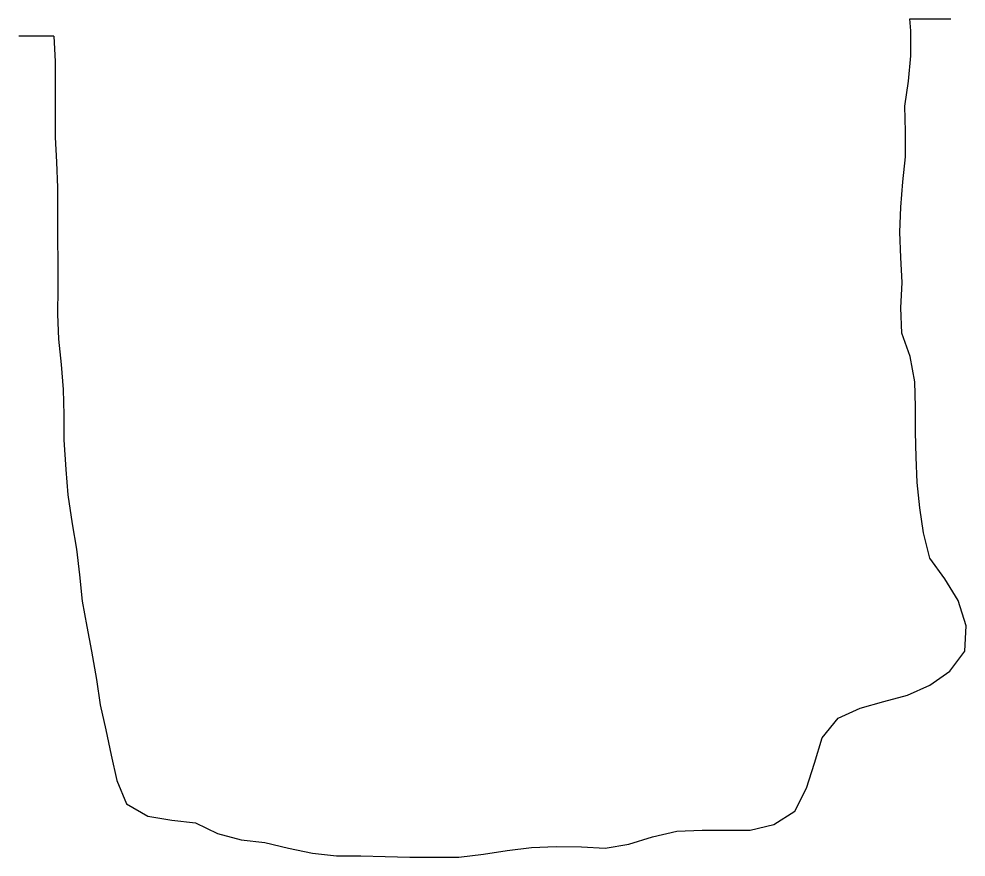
# Model space of a CAD drawing. Extents: x 0.1 to 12.2, y -2.2 to 12.7.
# Drawn here: x 3.54 to 9.53, y -2.19 to 3.12 of the extents above; entities that cross this region are included whole.
import ezdxf

# ---------------------------------------------------------------- set-up
doc = ezdxf.new("R2010")
doc.units = 0
doc.layers.add('LAYER1', color=7, linetype='CONTINUOUS')

msp = doc.modelspace()

# ---------------------------------------------------------------- linework, layer by layer
at = {"layer": 'LAYER1', "color": 7, "linetype": 'CONTINUOUS'}
for points in [[(3.7587, 3.0094), (3.7687, 2.8499), (3.7687, 2.6904), (3.7687, 2.5309), (3.7687, 2.3713), (3.7754, 2.2118), (3.7821, 2.0523), (3.7821, 1.8928), (3.7821, 1.7333), (3.7854, 1.5738), (3.7854, 1.4143), (3.7821, 1.2512), (3.7887, 1.0917), (3.8054, 0.9322), (3.8188, 0.7727), (3.8221, 0.6132), (3.8221, 0.4537), (3.8354, 0.2658), (3.8488, 0.1063), (3.8754, -0.078), (3.9021, -0.2375), (3.9221, -0.4005), (3.9388, -0.5671), (3.9688, -0.7266), (3.9988, -0.8826), (4.0288, -1.0634), (4.0522, -1.2229), (4.0889, -1.3824), (4.1222, -1.5419), (4.1589, -1.7014), (4.2189, -1.8503), (4.3556, -1.9283), (4.5057, -1.9531), (4.6558, -1.9708), (4.7958, -2.0382), (4.9459, -2.0771), (5.096, -2.0949), (5.246, -2.1303), (5.3961, -2.1622), (5.5495, -2.1799), (5.7029, -2.1799), (5.8563, -2.1835), (6.013, -2.187), (6.1664, -2.187), (6.3232, -2.187), (6.4799, -2.1693), (6.63, -2.1445), (6.7834, -2.1268), (6.9401, -2.1197), (7.1002, -2.1232), (7.2502, -2.1303), (7.4003, -2.1055), (7.5504, -2.0594), (7.7038, -2.024), (7.8638, -2.0169), (8.0139, -2.0169), (8.1673, -2.0169), (8.3174, -1.9814), (8.4508, -1.8964), (8.5241, -1.751), (8.5741, -1.5915), (8.6242, -1.432), (8.7242, -1.308), (8.8643, -1.2442), (9.0143, -1.2016), (9.1644, -1.1626), (9.3045, -1.0988), (9.4312, -1.0102), (9.5279, -0.8826), (9.5346, -0.7231), (9.4845, -0.5636), (9.4012, -0.4254), (9.3045, -0.2942), (9.2644, -0.1347), (9.2411, 0.0248), (9.2244, 0.1843), (9.2178, 0.3438), (9.2144, 0.5033), (9.2144, 0.6628), (9.2111, 0.8223), (9.1811, 0.9819), (9.1277, 1.1307), (9.121, 1.2902), (9.131, 1.4498), (9.121, 1.6093), (9.1144, 1.7688), (9.121, 1.9283), (9.1344, 2.0878), (9.1511, 2.2473), (9.1511, 2.4068), (9.1477, 2.5663), (9.1711, 2.7258), (9.1844, 2.8853), (9.1844, 3.0448), (9.1777, 3.1193)], [(9.1777, 3.1193), (9.4378, 3.1193)], [(3.7587, 3.0094), (3.5386, 3.0094)]]:
    msp.add_lwpolyline(points, dxfattribs=at)

doc.saveas('drawing.dxf')
